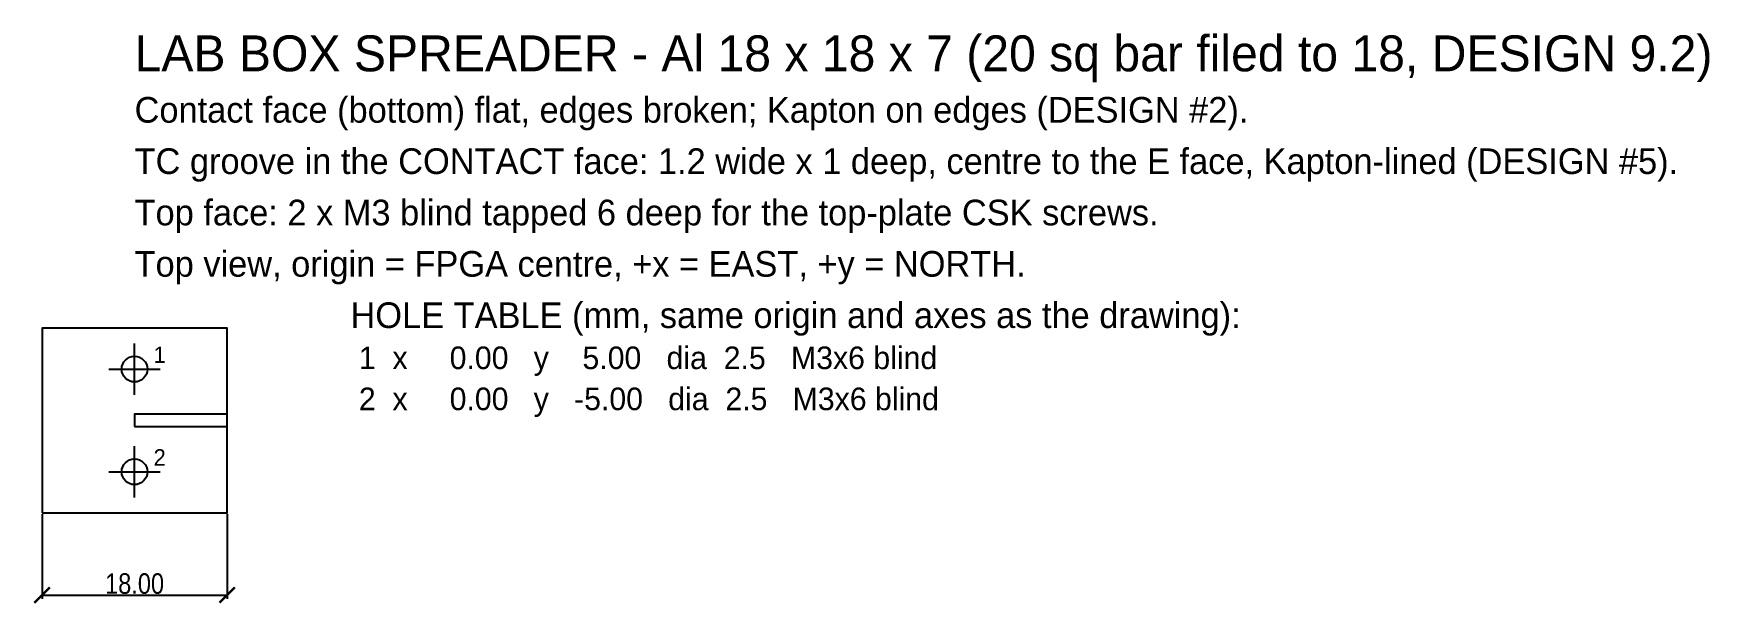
# Model space of a CAD drawing. Header units: millimetres. Extents: x -10 to 153, y -18 to 38.
import ezdxf

# ---------------------------------------------------------------- set-up
doc = ezdxf.new("R2010")
doc.units = ezdxf.units.MM
for name, color, linetype in [('DIM', 5, 'Continuous'), ('HIDDEN', 8, 'Continuous'), ('HOLES', 1, 'Continuous'), ('OUTLINE', 7, 'Continuous'), ('TEXT', 3, 'Continuous')]:
    doc.layers.add(name, color=color, linetype=linetype)
doc.styles.add('OpenSansCondensed-Light', font='OpenSansCondensed-Light.ttf')
doc.dimstyles.new('EZDXF', dxfattribs={"dimtxt": 0.25, "dimasz": 0.175, "dimexe": 0.375, "dimexo": 0.125, "dimgap": 0.1, "dimtad": 1, "dimlfac": 100, "dimzin": 12, "dimdsep": 46, "dimtxsty": 'OpenSansCondensed-Light', "dimblk": 'ARCHTICK', "dimcen": 2.5, "dimazin": 3, "dimtfac": 0.5, "dimtmove": 2, "dimatfit": 3})

# ---------------------------------------------------------------- blocks, each defined once
blk = doc.blocks.new('_ARCHTICK')
at = {"color": 0, "linetype": 'BYBLOCK', "const_width": 0.15}
blk.add_lwpolyline([(-0.5, -0.5), (0.5, 0.5)], dxfattribs=at)

msp = doc.modelspace()

# ---------------------------------------------------------------- linework, layer by layer
at = {"layer": 'HIDDEN'}
for p, q in [((0, 2.5), (0, 7.5)), ((-2.5, 5), (2.5, 5)), ((0, -7.5), (0, -2.5)), ((-2.5, -5), (2.5, -5))]:
    msp.add_line(p, q, dxfattribs=at)
msp.add_lwpolyline([(0, -0.6), (9, -0.6), (9, 0.6), (0, 0.6)], close=True, dxfattribs=at)
at = {"layer": 'HOLES'}
for centre in [(0, 5), (0, -5)]:
    msp.add_circle(centre, 1.25, dxfattribs=at)
at = {"layer": 'OUTLINE'}
msp.add_lwpolyline([(-9, -9), (9, -9), (9, 9), (-9, 9)], close=True, dxfattribs=at)

# ---------------------------------------------------------------- texts
at = {"layer": 'TEXT'}
for s, height, p in [('LAB BOX SPREADER - Al 18 x 18 x 7 (20 sq bar filed to 18, DESIGN 9.2)', 3.5, (0, 34)), ('Contact face (bottom) flat, edges broken; Kapton on edges (DESIGN #2).', 2.5, (0, 29)), ('TC groove in the CONTACT face: 1.2 wide x 1 deep, centre to the E face, Kapton-lined (DESIGN #5).', 2.5, (0, 24)), ('Top face: 2 x M3 blind tapped 6 deep for the top-plate CSK screws.', 2.5, (0, 19)), ('Top view, origin = FPGA centre, +x = EAST, +y = NORTH.', 2.5, (0, 14)), ('HOLE TABLE (mm, same origin and axes as the drawing):', 2.5, (21, 9)), ('1', 1.6, (1.85, 5.6)), (' 1  x     0.00   y    5.00   dia  2.5   M3x6 blind', 2.2, (21, 5)), (' 2  x     0.00   y   -5.00   dia  2.5   M3x6 blind', 2.2, (21, 1)), ('2', 1.6, (1.85, -4.4))]:
    msp.add_text(s, height=height, dxfattribs=at).set_placement(p)

# ---------------------------------------------------------------- dimensions: what is measured, and where the dimension line sits
at = {"layer": 'DIM'}
msp.add_linear_dim(base=(-9, -17), p1=(-9, -9), p2=(9, -9), text='18.00', dimstyle='EZDXF', override={"dimtxt": 2, "dimasz": 1.5}, dxfattribs=at).render()

doc.saveas('drawing.dxf')
